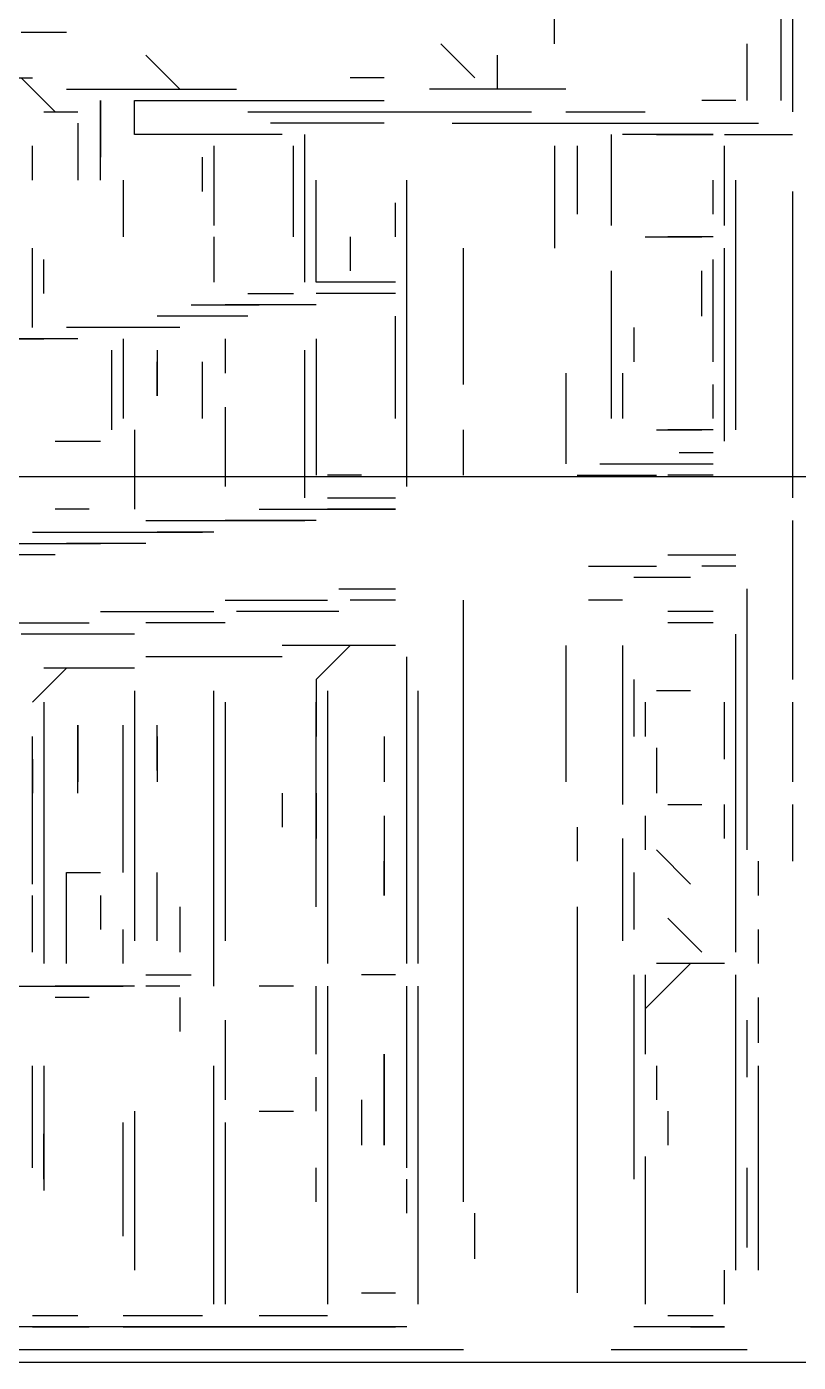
# Model space of a CAD drawing. Extents: x 34 to 168, y 38 to 138.
# Drawn here: x 113.55 to 124.88, y 55 to 74.6 of the extents above; entities that cross this region are included whole.
import ezdxf

# ---------------------------------------------------------------- set-up
doc = ezdxf.new("R2010")
doc.units = 0
doc.layers.add('STRUCTURE', color=1, linetype='CONTINUOUS')

msp = doc.modelspace()

# ---------------------------------------------------------------- linework, layer by layer
for p, q in [((124.8003, 75.687), (124.8003, 73.3536)), ((121.3003, 74.3536), (121.3003, 75.187)), ((121.3003, 74.3536), (121.3003, 75.187)), ((124.6337, 73.5203), (124.6337, 74.8536)), ((114.1337, 74.5203), (113.467, 74.5203)), ((114.1337, 74.5203), (113.467, 74.5203)), ((120.1337, 73.8536), (119.6337, 74.3536)), ((124.1337, 73.5203), (124.1337, 74.3536)), ((115.3003, 74.187), (115.8003, 73.687)), ((115.3003, 74.187), (115.8003, 73.687)), ((120.467, 73.687), (120.467, 74.187)), ((111.6337, 73.8536), (113.6337, 73.8536)), ((111.6337, 73.8536), (113.6337, 73.8536)), ((113.467, 73.8536), (113.967, 73.3536)), ((118.8003, 73.8536), (118.3003, 73.8536)), ((118.8003, 73.8536), (118.3003, 73.8536)), ((114.1337, 73.687), (115.1337, 73.687)), ((114.1337, 73.687), (115.6337, 73.687)), ((114.1337, 73.687), (115.1337, 73.687)), ((114.3003, 73.687), (114.967, 73.687)), ((114.3003, 73.687), (115.467, 73.687)), ((114.3003, 73.687), (116.1337, 73.687)), ((114.3003, 73.687), (115.467, 73.687)), ((114.6337, 73.5203), (114.6337, 72.8536)), ((114.6337, 72.8536), (114.6337, 73.5203)), ((114.6337, 73.5203), (114.6337, 72.687)), ((114.6337, 73.5203), (114.6337, 72.687)), ((115.1337, 73.5203), (116.6337, 73.5203)), ((115.1337, 73.0203), (115.1337, 73.5203)), ((115.3003, 73.5203), (116.8003, 73.5203)), ((115.3003, 73.5203), (116.8003, 73.5203)), ((115.8003, 73.687), (116.6337, 73.687)), ((115.8003, 73.687), (116.6337, 73.687)), ((115.8003, 73.5203), (117.3003, 73.5203)), ((116.3003, 73.5203), (118.1337, 73.5203)), ((116.8003, 73.5203), (118.8003, 73.5203)), ((116.8003, 73.5203), (118.8003, 73.5203)), ((117.1337, 73.5203), (117.6337, 73.5203)), ((120.3003, 73.687), (119.467, 73.687)), ((120.3003, 73.687), (119.467, 73.687)), ((121.1337, 73.687), (119.8003, 73.687)), ((121.467, 73.687), (120.467, 73.687)), ((121.467, 73.687), (120.6337, 73.687)), ((121.467, 73.687), (120.6337, 73.687)), ((123.967, 73.5203), (123.467, 73.5203)), ((113.8003, 73.3536), (114.3003, 73.3536)), ((113.8003, 73.3536), (114.3003, 73.3536)), ((114.6337, 73.3536), (114.6337, 72.8536)), ((114.6337, 73.3536), (114.6337, 72.8536)), ((114.6337, 73.3536), (114.6337, 72.8536)), ((114.6337, 73.3536), (114.6337, 72.8536)), ((114.6337, 73.3536), (114.6337, 72.8536)), ((116.8003, 73.3536), (118.3003, 73.3536)), ((116.967, 73.3536), (120.6337, 73.3536)), ((116.967, 73.3536), (120.6337, 73.3536)), ((117.467, 73.3536), (120.6337, 73.3536)), ((118.3003, 73.3536), (120.967, 73.3536)), ((118.967, 73.3536), (120.467, 73.3536)), ((119.467, 73.3536), (120.3003, 73.3536)), ((119.467, 73.3536), (120.3003, 73.3536)), ((121.467, 73.3536), (122.6337, 73.3536)), ((114.3003, 73.187), (114.3003, 72.687)), ((118.3003, 73.187), (117.1337, 73.187)), ((118.8003, 73.187), (118.1337, 73.187)), ((118.8003, 73.187), (118.1337, 73.187)), ((119.8003, 73.187), (120.967, 73.187)), ((120.6337, 73.187), (122.6337, 73.187)), ((120.8003, 73.187), (123.3003, 73.187)), ((120.8003, 73.187), (121.3003, 73.187)), ((120.8003, 73.187), (123.3003, 73.187)), ((122.6337, 73.187), (124.1337, 73.187)), ((123.467, 73.187), (123.967, 73.187)), ((123.8003, 73.187), (124.3003, 73.187)), ((114.3003, 73.0203), (114.3003, 72.3536)), ((114.3003, 73.0203), (114.3003, 72.5203)), ((114.3003, 73.0203), (114.3003, 72.5203)), ((114.3003, 73.0203), (114.3003, 72.5203)), ((114.3003, 73.0203), (114.3003, 72.3536)), ((114.3003, 73.0203), (114.3003, 72.5203)), ((114.6337, 72.5203), (114.6337, 73.0203)), ((114.6337, 72.3536), (114.6337, 73.0203)), ((116.967, 73.0203), (115.1337, 73.0203)), ((117.1337, 73.0203), (115.1337, 73.0203)), ((115.967, 73.0203), (115.1337, 73.0203)), ((117.1337, 73.0203), (115.1337, 73.0203)), ((117.1337, 73.0203), (116.3003, 73.0203)), ((117.3003, 73.0203), (116.467, 73.0203)), ((117.6337, 72.5203), (117.6337, 73.0203)), ((117.6337, 72.5203), (117.6337, 73.0203)), ((122.1337, 73.0203), (122.1337, 71.687)), ((122.1337, 73.0203), (122.1337, 71.687)), ((123.467, 73.0203), (122.3003, 73.0203)), ((123.467, 73.0203), (122.467, 73.0203)), ((123.6337, 73.0203), (122.6337, 73.0203)), ((123.6337, 73.0203), (122.6337, 73.0203)), ((122.8003, 73.0203), (123.6337, 73.0203)), ((123.6337, 73.0203), (122.8003, 73.0203)), ((123.8003, 73.0203), (124.8003, 73.0203)), ((113.6337, 72.3536), (113.6337, 72.8536)), ((116.3003, 72.8536), (116.3003, 71.687)), ((116.3003, 72.8536), (116.3003, 71.687)), ((117.467, 71.5203), (117.467, 72.8536)), ((117.467, 71.5203), (117.467, 72.8536)), ((117.6337, 71.0203), (117.6337, 72.8536)), ((121.3003, 72.8536), (121.3003, 71.3536)), ((121.6337, 72.8536), (121.6337, 71.8536)), ((123.8003, 71.687), (123.8003, 72.8536)), ((123.8003, 71.687), (123.8003, 72.8536)), ((123.8003, 71.687), (123.8003, 72.8536)), ((116.1337, 72.187), (116.1337, 72.687)), ((116.1337, 72.187), (116.1337, 72.687)), ((123.8003, 71.8536), (123.8003, 72.687)), ((114.967, 72.3536), (114.967, 71.5203)), ((114.967, 72.3536), (114.967, 71.5203)), ((117.6337, 70.8536), (117.6337, 72.3536)), ((117.8003, 70.8536), (117.8003, 72.3536)), ((117.8003, 70.8536), (117.8003, 72.3536)), ((119.1337, 70.687), (119.1337, 72.3536)), ((123.6337, 71.8536), (123.6337, 72.3536)), ((123.6337, 71.8536), (123.6337, 72.3536)), ((123.6337, 71.8536), (123.6337, 72.3536)), ((123.6337, 71.8536), (123.6337, 72.3536)), ((123.6337, 71.8536), (123.6337, 72.3536)), ((123.6337, 71.8536), (123.6337, 72.3536)), ((123.967, 69.3536), (123.967, 72.3536)), ((124.8003, 72.187), (124.8003, 67.687)), ((118.967, 71.5203), (118.967, 72.0203)), ((118.967, 71.5203), (118.967, 72.0203)), ((116.3003, 71.5203), (116.3003, 70.8536)), ((118.3003, 71.5203), (118.3003, 71.0203)), ((118.3003, 71.5203), (118.3003, 71.0203)), ((122.6337, 71.5203), (123.467, 71.5203)), ((122.8003, 71.5203), (123.467, 71.5203)), ((123.6337, 71.5203), (122.967, 71.5203)), ((113.6337, 70.187), (113.6337, 71.3536)), ((113.6337, 70.187), (113.6337, 71.3536)), ((113.8003, 70.687), (113.8003, 71.187)), ((119.967, 69.3536), (119.967, 71.3536)), ((123.6337, 69.687), (123.6337, 71.187)), ((123.8003, 69.5203), (123.8003, 71.3536)), ((123.8003, 68.8536), (123.8003, 71.3536)), ((123.8003, 68.8536), (123.8003, 71.3536)), ((123.8003, 68.5203), (123.8003, 71.187)), ((122.1337, 71.0203), (122.1337, 68.8536)), ((122.1337, 71.0203), (122.1337, 68.8536)), ((123.467, 70.3536), (123.467, 71.0203)), ((123.467, 70.3536), (123.467, 71.0203)), ((118.967, 70.8536), (117.8003, 70.8536)), ((118.967, 70.8536), (117.8003, 70.8536)), ((116.8003, 70.687), (117.467, 70.687)), ((116.8003, 70.687), (117.467, 70.687)), ((118.967, 70.687), (117.8003, 70.687)), ((118.8003, 70.687), (117.967, 70.687)), ((118.8003, 70.687), (117.967, 70.687)), ((118.967, 70.687), (118.3003, 70.687)), ((119.1337, 68.5203), (119.1337, 70.687)), ((119.1337, 68.5203), (119.1337, 70.687)), ((115.967, 70.5203), (116.967, 70.5203)), ((117.3003, 70.5203), (116.467, 70.5203)), ((117.8003, 70.5203), (116.967, 70.5203)), ((117.8003, 70.5203), (116.967, 70.5203)), ((119.1337, 67.8536), (119.1337, 70.5203)), ((115.3003, 70.187), (114.1337, 70.187)), ((115.6337, 70.187), (115.1337, 70.187)), ((115.6337, 70.187), (115.1337, 70.187)), ((115.8003, 70.187), (115.1337, 70.187)), ((116.3003, 70.3536), (115.467, 70.3536)), ((116.3003, 70.3536), (115.8003, 70.3536)), ((116.8003, 70.3536), (116.3003, 70.3536)), ((116.8003, 70.3536), (116.3003, 70.3536)), ((118.967, 68.8536), (118.967, 70.3536)), ((118.967, 68.8536), (118.967, 70.3536)), ((122.1337, 70.3536), (122.1337, 69.687)), ((122.467, 70.187), (122.467, 69.687)), ((113.3003, 70.0203), (113.8003, 70.0203)), ((113.967, 70.0203), (113.3003, 70.0203)), ((114.3003, 70.0203), (113.8003, 70.0203)), ((114.3003, 70.0203), (113.8003, 70.0203)), ((114.967, 70.0203), (114.967, 68.8536)), ((116.467, 70.0203), (116.467, 69.5203)), ((117.8003, 70.0203), (117.8003, 69.0203)), ((122.1337, 70.0203), (122.1337, 68.8536)), ((114.8003, 68.687), (114.8003, 69.8536)), ((115.467, 69.8536), (115.467, 69.187)), ((117.6337, 67.687), (117.6337, 69.8536)), ((117.6337, 67.687), (117.6337, 69.8536)), ((117.8003, 69.8536), (117.8003, 68.187)), ((117.8003, 69.8536), (117.8003, 68.187)), ((119.1337, 68.0203), (119.1337, 69.8536)), ((115.467, 69.187), (115.467, 69.687)), ((116.1337, 68.8536), (116.1337, 69.687)), ((121.467, 69.5203), (121.467, 68.187)), ((122.3003, 69.5203), (122.3003, 68.8536)), ((123.6337, 68.8536), (123.6337, 69.3536)), ((123.967, 68.687), (123.967, 69.3536)), ((116.467, 69.0203), (116.467, 67.8536)), ((119.1337, 68.687), (119.1337, 69.187)), ((117.8003, 68.8536), (117.8003, 68.0203)), ((115.1337, 68.687), (115.1337, 67.5203)), ((117.6337, 68.0203), (117.6337, 68.687)), ((119.967, 68.0203), (119.967, 68.687)), ((122.8003, 68.687), (123.467, 68.687)), ((123.6337, 68.687), (122.967, 68.687)), ((113.967, 68.5203), (114.6337, 68.5203)), ((123.1337, 68.3536), (123.6337, 68.3536)), ((121.967, 68.187), (123.3003, 68.187)), ((122.3003, 68.187), (123.3003, 68.187)), ((122.3003, 68.187), (123.3003, 68.187)), ((122.467, 68.187), (123.1337, 68.187)), ((122.467, 68.187), (122.967, 68.187)), ((122.967, 68.187), (123.6337, 68.187)), ((118.467, 68.0203), (117.967, 68.0203)), ((118.467, 68.0203), (117.967, 68.0203)), ((121.6337, 68.0203), (122.8003, 68.0203)), ((123.6337, 68.0203), (122.967, 68.0203)), ((117.967, 67.687), (118.8003, 67.687)), ((117.967, 67.687), (118.8003, 67.687)), ((118.1337, 67.687), (118.8003, 67.687)), ((118.467, 67.687), (118.967, 67.687)), ((118.467, 67.687), (118.967, 67.687)), ((118.467, 67.687), (118.967, 67.687)), ((114.467, 67.5203), (113.967, 67.5203)), ((116.967, 67.5203), (117.467, 67.5203)), ((117.1337, 67.5203), (118.3003, 67.5203)), ((117.1337, 67.5203), (117.6337, 67.5203)), ((117.1337, 67.5203), (118.3003, 67.5203)), ((117.3003, 67.5203), (118.6337, 67.5203)), ((117.8003, 67.5203), (118.967, 67.5203)), ((118.967, 67.5203), (117.967, 67.5203)), ((115.3003, 67.3536), (116.6337, 67.3536)), ((115.3003, 67.3536), (116.8003, 67.3536)), ((115.3003, 67.3536), (116.6337, 67.3536)), ((115.467, 67.3536), (116.967, 67.3536)), ((115.6337, 67.3536), (116.967, 67.3536)), ((115.6337, 67.3536), (116.967, 67.3536)), ((115.8003, 67.3536), (117.1337, 67.3536)), ((116.3003, 67.3536), (117.6337, 67.3536)), ((117.8003, 67.3536), (116.467, 67.3536)), ((124.8003, 67.3536), (124.8003, 65.0203)), ((113.6337, 67.187), (115.1337, 67.187)), ((113.6337, 67.187), (115.1337, 67.187)), ((113.6337, 67.187), (115.1337, 67.187)), ((113.8003, 67.187), (115.467, 67.187)), ((113.8003, 67.187), (115.3003, 67.187)), ((113.8003, 67.187), (115.467, 67.187)), ((113.967, 67.187), (115.6337, 67.187)), ((113.967, 67.187), (114.967, 67.187)), ((114.8003, 67.187), (116.1337, 67.187)), ((116.3003, 67.187), (115.467, 67.187)), ((112.6337, 67.0203), (113.6337, 67.0203)), ((112.6337, 67.0203), (113.6337, 67.0203)), ((112.6337, 67.0203), (113.6337, 67.0203)), ((112.8003, 67.0203), (113.8003, 67.0203)), ((113.1337, 67.0203), (114.6337, 67.0203)), ((113.967, 66.8536), (113.1337, 66.8536)), ((115.3003, 67.0203), (114.1337, 67.0203)), ((122.967, 66.8536), (123.967, 66.8536)), ((121.8003, 66.687), (122.8003, 66.687)), ((123.967, 66.687), (123.467, 66.687)), ((123.3003, 66.5203), (122.467, 66.5203)), ((118.1337, 66.3536), (118.967, 66.3536)), ((124.1337, 62.5203), (124.1337, 66.3536)), ((116.467, 66.187), (117.967, 66.187)), ((118.967, 66.187), (118.3003, 66.187)), ((119.967, 57.3536), (119.967, 66.187)), ((122.3003, 66.187), (121.8003, 66.187)), ((114.6337, 66.0203), (116.3003, 66.0203)), ((118.1337, 66.0203), (116.6337, 66.0203)), ((123.6337, 66.0203), (122.967, 66.0203)), ((113.1337, 65.8536), (114.467, 65.8536)), ((115.1337, 65.687), (113.467, 65.687)), ((116.467, 65.8536), (115.3003, 65.8536)), ((123.6337, 65.8536), (122.967, 65.8536)), ((123.6337, 65.8536), (122.967, 65.8536)), ((123.967, 61.0203), (123.967, 65.687)), ((118.467, 65.5203), (117.3003, 65.5203)), ((118.3003, 65.5203), (117.8003, 65.0203)), ((118.967, 65.5203), (118.1337, 65.5203)), ((118.967, 65.5203), (118.1337, 65.5203)), ((118.8003, 65.5203), (118.3003, 65.5203)), ((121.467, 65.5203), (121.467, 63.5203)), ((122.3003, 65.5203), (122.3003, 63.187)), ((117.1337, 65.3536), (115.3003, 65.3536)), ((117.3003, 65.3536), (116.6337, 65.3536)), ((117.3003, 65.3536), (116.6337, 65.3536)), ((119.1337, 64.0203), (119.1337, 65.3536)), ((119.1337, 64.0203), (119.1337, 65.3536)), ((114.1337, 65.187), (113.6337, 64.687)), ((115.1337, 65.187), (113.8003, 65.187)), ((115.1337, 65.187), (113.967, 65.187)), ((115.1337, 65.187), (113.967, 65.187)), ((119.1337, 60.8536), (119.1337, 65.187)), ((117.8003, 65.0203), (117.8003, 64.187)), ((122.467, 65.0203), (122.467, 64.187)), ((122.467, 65.0203), (122.467, 64.187)), ((123.967, 61.187), (123.967, 65.0203)), ((123.967, 61.187), (123.967, 65.0203)), ((115.1337, 64.8536), (115.1337, 62.5203)), ((116.3003, 61.687), (116.3003, 64.8536)), ((117.967, 64.8536), (117.967, 60.8536)), ((119.3003, 60.8536), (119.3003, 64.8536)), ((123.3003, 64.8536), (122.8003, 64.8536)), ((113.8003, 64.687), (113.8003, 64.0203)), ((115.1337, 64.5203), (115.1337, 63.687)), ((115.1337, 64.5203), (115.1337, 63.687)), ((116.467, 64.687), (116.467, 62.187)), ((117.8003, 64.187), (117.8003, 64.687)), ((122.6337, 64.687), (122.6337, 64.187)), ((123.8003, 63.8536), (123.8003, 64.687)), ((124.8003, 64.687), (124.8003, 63.5203)), ((114.3003, 63.8536), (114.3003, 64.3536)), ((114.3003, 63.687), (114.3003, 64.3536)), ((114.3003, 64.3536), (114.3003, 63.8536)), ((114.3003, 63.5203), (114.3003, 64.3536)), ((114.3003, 64.3536), (114.3003, 63.687)), ((114.3003, 63.3536), (114.3003, 64.3536)), ((114.3003, 64.3536), (114.3003, 63.5203)), ((114.3003, 63.8536), (114.3003, 64.3536)), ((114.3003, 63.687), (114.3003, 64.3536)), ((114.3003, 64.3536), (114.3003, 63.8536)), ((114.3003, 63.5203), (114.3003, 64.3536)), ((114.3003, 64.3536), (114.3003, 63.687)), ((114.3003, 63.3536), (114.3003, 64.3536)), ((114.3003, 64.3536), (114.3003, 63.5203)), ((114.967, 62.3536), (114.967, 64.3536)), ((115.467, 63.687), (115.467, 64.3536)), ((115.467, 63.687), (115.467, 64.3536)), ((116.467, 64.3536), (116.467, 63.5203)), ((116.467, 64.3536), (116.467, 63.5203)), ((113.6337, 62.8536), (113.6337, 64.187)), ((115.467, 64.187), (115.467, 63.5203)), ((115.467, 64.187), (115.467, 63.5203)), ((117.8003, 61.687), (117.8003, 64.187)), ((118.8003, 64.187), (118.8003, 63.5203)), ((113.8003, 64.0203), (113.8003, 60.8536)), ((113.8003, 64.0203), (113.8003, 60.8536)), ((113.8003, 64.0203), (113.8003, 60.8536)), ((113.8003, 64.0203), (113.8003, 60.8536)), ((113.8003, 64.0203), (113.8003, 60.8536)), ((113.8003, 64.0203), (113.8003, 60.8536)), ((113.8003, 64.0203), (113.8003, 60.8536)), ((113.8003, 64.0203), (113.8003, 60.8536)), ((113.8003, 64.0203), (113.8003, 60.8536)), ((113.8003, 64.0203), (113.8003, 60.8536)), ((113.8003, 64.0203), (113.8003, 60.8536)), ((113.8003, 64.0203), (113.8003, 60.8536)), ((113.8003, 64.0203), (113.8003, 60.8536)), ((113.8003, 64.0203), (113.8003, 60.8536)), ((116.3003, 62.187), (116.3003, 64.0203)), ((116.3003, 62.187), (116.3003, 64.0203)), ((119.1337, 63.5203), (119.1337, 64.0203)), ((122.3003, 64.0203), (122.3003, 63.3536)), ((122.3003, 64.0203), (122.3003, 63.3536)), ((122.8003, 64.0203), (122.8003, 63.3536)), ((113.6337, 63.8536), (113.6337, 63.3536)), ((114.967, 62.187), (114.967, 63.8536)), ((114.967, 62.187), (114.967, 63.8536)), ((114.967, 62.187), (114.967, 63.8536)), ((114.967, 62.187), (114.967, 63.8536)), ((114.967, 62.187), (114.967, 63.8536)), ((114.967, 62.187), (114.967, 63.8536)), ((114.967, 62.187), (114.967, 63.8536)), ((114.967, 62.187), (114.967, 63.8536)), ((114.967, 62.187), (114.967, 63.8536)), ((114.967, 62.187), (114.967, 63.8536)), ((114.967, 62.187), (114.967, 63.8536)), ((114.967, 62.187), (114.967, 63.8536)), ((114.967, 62.187), (114.967, 63.8536)), ((114.967, 62.187), (114.967, 63.8536)), ((113.6337, 62.0203), (113.6337, 63.5203)), ((113.6337, 62.0203), (113.6337, 63.5203)), ((119.1337, 62.187), (119.1337, 63.687)), ((119.1337, 62.187), (119.1337, 63.687)), ((115.1337, 63.3536), (115.1337, 61.187)), ((115.1337, 63.3536), (115.1337, 61.187)), ((117.3003, 63.3536), (117.3003, 62.8536)), ((117.3003, 63.3536), (117.3003, 62.8536)), ((117.8003, 63.3536), (117.8003, 62.687)), ((116.467, 63.187), (116.467, 61.8536)), ((116.467, 63.187), (116.467, 61.8536)), ((117.8003, 62.687), (117.8003, 63.187)), ((122.967, 63.187), (123.467, 63.187)), ((123.8003, 62.687), (123.8003, 63.187)), ((124.8003, 63.187), (124.8003, 62.3536)), ((118.8003, 63.0203), (118.8003, 61.8536)), ((119.1337, 61.0203), (119.1337, 63.0203)), ((122.6337, 63.0203), (122.6337, 62.5203)), ((122.6337, 63.0203), (122.6337, 62.5203)), ((121.6337, 62.8536), (121.6337, 62.3536)), ((122.3003, 62.687), (122.3003, 61.187)), ((118.8003, 61.8536), (118.8003, 62.3536)), ((122.8003, 62.5203), (123.3003, 62.0203)), ((124.3003, 61.8536), (124.3003, 62.3536)), ((114.1337, 60.8536), (114.1337, 62.187)), ((114.1337, 62.187), (114.6337, 62.187)), ((114.1337, 60.8536), (114.1337, 62.187)), ((114.1337, 62.187), (114.6337, 62.187)), ((114.1337, 60.8536), (114.1337, 62.187)), ((114.1337, 62.187), (114.6337, 62.187)), ((114.1337, 60.8536), (114.1337, 62.187)), ((114.1337, 62.187), (114.6337, 62.187)), ((114.1337, 60.8536), (114.1337, 62.187)), ((114.1337, 62.187), (114.6337, 62.187)), ((114.1337, 60.8536), (114.1337, 62.187)), ((114.1337, 62.187), (114.6337, 62.187)), ((114.1337, 60.8536), (114.1337, 62.187)), ((114.1337, 62.187), (114.6337, 62.187)), ((114.1337, 60.8536), (114.1337, 62.187)), ((114.1337, 62.187), (114.6337, 62.187)), ((114.1337, 60.8536), (114.1337, 62.187)), ((114.1337, 62.187), (114.6337, 62.187)), ((114.1337, 60.8536), (114.1337, 62.187)), ((114.1337, 62.187), (114.6337, 62.187)), ((114.1337, 60.8536), (114.1337, 62.187)), ((114.1337, 62.187), (114.6337, 62.187)), ((114.1337, 60.8536), (114.1337, 62.187)), ((114.1337, 62.187), (114.6337, 62.187)), ((114.1337, 60.8536), (114.1337, 62.187)), ((114.1337, 62.187), (114.6337, 62.187)), ((114.1337, 60.8536), (114.1337, 62.187)), ((114.1337, 62.187), (114.6337, 62.187)), ((115.467, 61.187), (115.467, 62.187)), ((115.467, 61.187), (115.467, 62.187)), ((122.467, 62.187), (122.467, 61.3536)), ((122.467, 62.187), (122.467, 61.3536)), ((117.967, 62.0203), (117.967, 61.5203)), ((119.3003, 60.8536), (119.3003, 62.0203)), ((119.3003, 60.8536), (119.3003, 62.0203)), ((113.6337, 61.0203), (113.6337, 61.8536)), ((114.6337, 61.8536), (114.6337, 61.3536)), ((114.6337, 61.8536), (114.6337, 61.3536)), ((116.3003, 61.0203), (116.3003, 61.8536)), ((116.3003, 61.0203), (116.3003, 61.8536)), ((116.467, 61.8536), (116.467, 61.187)), ((115.8003, 61.687), (115.8003, 61.0203)), ((115.8003, 61.687), (115.8003, 61.0203)), ((121.6337, 61.687), (121.6337, 56.0203)), ((122.967, 61.5203), (123.467, 61.0203)), ((114.967, 60.8536), (114.967, 61.3536)), ((124.3003, 60.8536), (124.3003, 61.3536)), ((116.3003, 60.5203), (116.3003, 61.0203)), ((123.3003, 60.8536), (122.6337, 60.187)), ((123.8003, 60.8536), (122.8003, 60.8536)), ((123.8003, 60.8536), (122.8003, 60.8536)), ((115.3003, 60.687), (115.967, 60.687)), ((118.967, 60.687), (118.467, 60.687)), ((122.467, 60.687), (122.467, 57.687)), ((122.6337, 60.687), (122.6337, 59.5203)), ((122.6337, 60.687), (122.6337, 59.5203)), ((123.967, 60.187), (123.967, 60.687)), ((113.1337, 60.5203), (114.967, 60.5203)), ((113.467, 60.5203), (114.467, 60.5203)), ((113.467, 60.5203), (114.467, 60.5203)), ((113.8003, 60.5203), (114.6337, 60.5203)), ((114.467, 60.5203), (113.967, 60.5203)), ((114.467, 60.5203), (113.967, 60.5203)), ((115.1337, 60.5203), (114.1337, 60.5203)), ((115.8003, 60.5203), (115.3003, 60.5203)), ((117.467, 60.5203), (116.967, 60.5203)), ((117.8003, 59.8536), (117.8003, 60.5203)), ((117.967, 60.5203), (117.967, 59.187)), ((119.1337, 57.8536), (119.1337, 60.5203)), ((119.3003, 55.8536), (119.3003, 60.5203)), ((119.3003, 55.8536), (119.3003, 60.5203)), ((119.3003, 55.8536), (119.3003, 60.5203)), ((123.967, 56.3536), (123.967, 60.5203)), ((123.967, 56.3536), (123.967, 60.5203)), ((114.467, 60.3536), (113.967, 60.3536)), ((115.8003, 60.3536), (115.8003, 59.8536)), ((115.8003, 60.3536), (115.8003, 59.8536)), ((117.8003, 59.5203), (117.8003, 60.187)), ((117.8003, 59.5203), (117.8003, 60.187)), ((117.8003, 59.5203), (117.8003, 60.187)), ((117.8003, 59.5203), (117.8003, 60.187)), ((117.8003, 59.5203), (117.8003, 60.187)), ((117.8003, 59.5203), (117.8003, 60.187)), ((117.967, 60.3536), (117.967, 58.8536)), ((117.967, 60.3536), (117.967, 58.8536)), ((119.1337, 59.687), (119.1337, 60.187)), ((124.3003, 59.687), (124.3003, 60.3536)), ((116.467, 60.0203), (116.467, 58.8536)), ((116.467, 60.0203), (116.467, 58.8536)), ((116.467, 60.0203), (116.467, 58.8536)), ((116.467, 60.0203), (116.467, 59.187)), ((116.467, 60.0203), (116.467, 58.8536)), ((116.467, 60.0203), (116.467, 58.8536)), ((116.467, 60.0203), (116.467, 58.8536)), ((124.1337, 59.187), (124.1337, 60.0203)), ((123.967, 59.0203), (123.967, 59.687)), ((118.8003, 58.187), (118.8003, 59.5203)), ((118.8003, 59.5203), (118.8003, 58.187)), ((118.8003, 58.187), (118.8003, 59.5203)), ((118.8003, 59.5203), (118.8003, 58.187)), ((113.6337, 58.5203), (113.6337, 59.3536)), ((113.8003, 59.3536), (113.8003, 57.5203)), ((116.3003, 55.8536), (116.3003, 59.3536)), ((119.1337, 58.187), (119.1337, 59.3536)), ((119.1337, 58.187), (119.1337, 59.3536)), ((119.1337, 58.187), (119.1337, 59.3536)), ((122.8003, 59.3536), (122.8003, 58.8536)), ((124.3003, 56.3536), (124.3003, 59.3536)), ((117.8003, 58.687), (117.8003, 59.187)), ((117.8003, 58.687), (117.8003, 59.187)), ((117.8003, 58.687), (117.8003, 59.187)), ((117.8003, 58.687), (117.8003, 59.187)), ((117.8003, 58.687), (117.8003, 59.187)), ((117.8003, 58.687), (117.8003, 59.187)), ((123.967, 58.3536), (123.967, 59.0203)), ((117.967, 58.8536), (117.967, 55.8536)), ((118.467, 58.8536), (118.467, 58.187)), ((118.467, 58.8536), (118.467, 58.187)), ((113.6337, 57.8536), (113.6337, 58.687)), ((113.6337, 57.8536), (113.6337, 58.687)), ((115.1337, 58.687), (115.1337, 56.3536)), ((116.967, 58.687), (117.467, 58.687)), ((116.967, 58.687), (117.467, 58.687)), ((116.967, 58.687), (117.467, 58.687)), ((116.967, 58.687), (117.467, 58.687)), ((116.967, 58.687), (117.467, 58.687)), ((116.967, 58.687), (117.467, 58.687)), ((122.967, 58.687), (122.967, 58.187)), ((114.967, 56.8536), (114.967, 58.5203)), ((116.467, 58.5203), (116.467, 55.8536)), ((123.967, 56.5203), (123.967, 58.5203)), ((113.8003, 57.687), (113.8003, 58.3536)), ((117.8003, 57.3536), (117.8003, 57.8536)), ((122.6337, 58.0203), (122.6337, 57.5203)), ((122.6337, 58.0203), (122.6337, 57.5203)), ((124.1337, 56.687), (124.1337, 57.8536)), ((119.1337, 57.187), (119.1337, 57.687)), ((122.6337, 57.5203), (122.6337, 55.8536)), ((117.967, 57.3536), (117.967, 56.8536)), ((117.967, 57.3536), (117.967, 56.8536)), ((120.1337, 56.5203), (120.1337, 57.187)), ((116.3003, 56.187), (116.3003, 56.687)), ((116.467, 56.687), (116.467, 55.8536)), ((117.967, 56.5203), (117.967, 56.0203)), ((123.8003, 55.8536), (123.8003, 56.3536)), ((118.467, 56.0203), (118.967, 56.0203)), ((113.6337, 55.687), (114.3003, 55.687)), ((114.967, 55.687), (116.1337, 55.687)), ((116.967, 55.687), (117.6337, 55.687)), ((117.3003, 55.687), (117.967, 55.687)), ((122.967, 55.687), (123.6337, 55.687)), ((122.967, 55.687), (123.6337, 55.687)), ((116.1337, 55.5203), (112.467, 55.5203)), ((113.6337, 55.5203), (114.467, 55.5203)), ((113.6337, 55.5203), (114.467, 55.5203)), ((114.467, 55.5203), (113.8003, 55.5203)), ((116.1337, 55.5203), (113.8003, 55.5203)), ((114.467, 55.5203), (113.8003, 55.5203)), ((116.3003, 55.5203), (114.967, 55.5203)), ((114.967, 55.5203), (115.6337, 55.5203)), ((116.3003, 55.5203), (114.967, 55.5203)), ((114.967, 55.5203), (115.6337, 55.5203)), ((115.1337, 55.5203), (116.8003, 55.5203)), ((116.8003, 55.5203), (115.3003, 55.5203)), ((116.6337, 55.5203), (117.8003, 55.5203)), ((119.1337, 55.5203), (116.6337, 55.5203)), ((116.6337, 55.5203), (117.8003, 55.5203)), ((119.1337, 55.5203), (116.6337, 55.5203)), ((119.1337, 55.5203), (117.1337, 55.5203)), ((117.1337, 55.5203), (118.967, 55.5203)), ((118.1337, 55.5203), (118.8003, 55.5203)), ((118.6337, 55.5203), (118.1337, 55.5203)), ((118.1337, 55.5203), (118.8003, 55.5203)), ((123.8003, 55.5203), (122.467, 55.5203)), ((123.3003, 55.5203), (122.6337, 55.5203)), ((123.3003, 55.5203), (122.6337, 55.5203)), ((123.3003, 55.5203), (123.8003, 55.5203)), ((108.967, 55.187), (119.1337, 55.187)), ((109.1337, 55.187), (116.3003, 55.187)), ((109.1337, 55.187), (116.3003, 55.187)), ((112.1337, 55.187), (119.967, 55.187)), ((112.467, 55.187), (116.1337, 55.187)), ((113.8003, 55.187), (116.1337, 55.187)), ((116.6337, 55.187), (119.1337, 55.187)), ((116.6337, 55.187), (119.1337, 55.187)), ((118.1337, 55.187), (118.6337, 55.187)), ((122.1337, 55.187), (124.1337, 55.187)), ((122.467, 55.187), (123.8003, 55.187)), ((122.6337, 55.187), (123.3003, 55.187)), ((122.6337, 55.187), (123.3003, 55.187))]:
    msp.add_line(p, q)
at = {"layer": 'STRUCTURE', "color": 1}
for p, q in [((52, 68), (130, 68)), ((52, 55), (130, 55))]:
    msp.add_line(p, q, dxfattribs=at)

doc.saveas('drawing.dxf')
